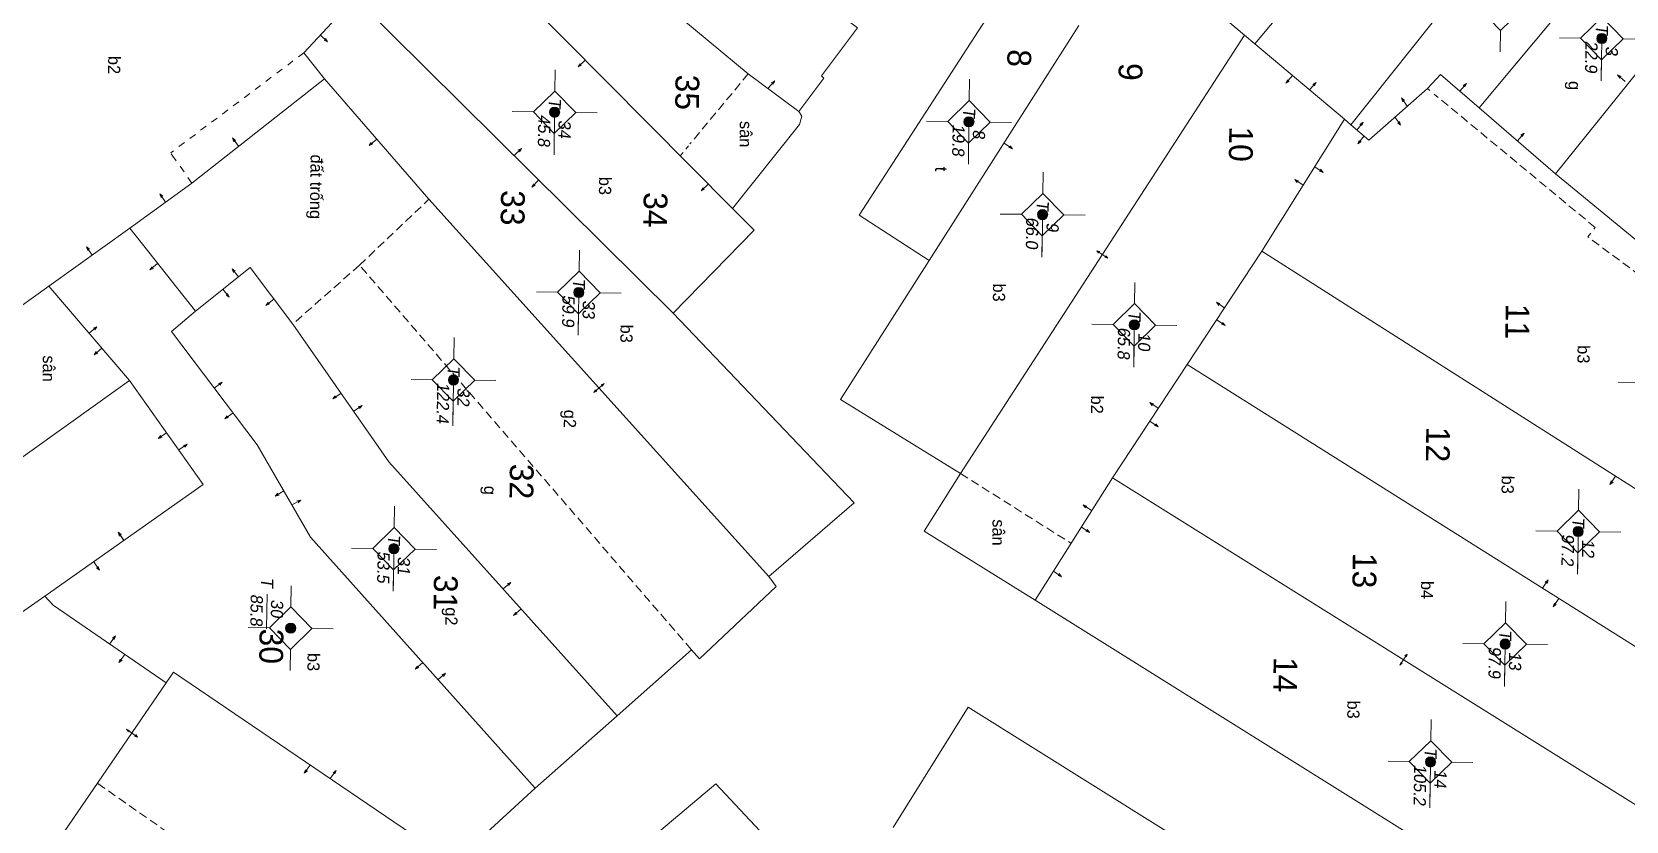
# Model space of a CAD drawing. Extents: x 601689 to 602595, y 1189742 to 1190763.
# Drawn here: x 602475.02 to 602521.95, y 1190175.85 to 1190199.07 of the extents above; entities that cross this region are included whole.
import ezdxf
from ezdxf.enums import TextEntityAlignment as Align

# ---------------------------------------------------------------- set-up
doc = ezdxf.new("R2010")
doc.units = 0
doc.header["$MEASUREMENT"] = 0
doc.linetypes.add('HIDDEN', pattern=[0.375, 0.25, -0.125])
for name, color, linetype in [('10', 250, 'Continuous'), ('11', 7, 'Continuous'), ('13', 7, 'Continuous'), ('14', 7, 'Continuous'), ('15', 7, 'Continuous'), ('16', 7, 'Continuous'), ('53', 7, 'Continuous')]:
    doc.layers.add(name, color=color, linetype=linetype)
doc.layers.get('0').off()
doc.styles.add('TXT', font='vnshx.shx')

# ---------------------------------------------------------------- blocks, each defined once
blk = doc.blocks.new('BDONG')
at = {"color": 7, "linetype": 'Continuous', "lineweight": 0}
for p, q in [((0, 0), (0, -1.508)), ((0, 0), (2.759, 0)), ((0.342, 0), (0.342, -1.508)), ((0.797, 0), (0.797, -1.508)), ((1.274, 0), (1.274, -1.508)), ((1.73, 0), (1.73, -1.508)), ((1.753, 0), (1.753, -1.508)), ((2.072, 0), (2.072, -1.508)), ((2.759, 0), (2.759, -1.508)), ((0, -0.308), (1.73, -0.308)), ((1.753, -0.308), (2.759, -0.308)), ((0, -0.458), (1.73, -0.458)), ((1.753, -0.458), (2.759, -0.458)), ((0, -0.608), (1.73, -0.608)), ((1.753, -0.608), (2.759, -0.608)), ((0, -0.758), (1.73, -0.758)), ((1.753, -0.758), (2.759, -0.758)), ((0, -0.908), (1.73, -0.908)), ((1.753, -0.908), (2.759, -0.908)), ((0, -1.058), (1.73, -1.058)), ((1.753, -1.058), (2.759, -1.058)), ((0, -1.208), (1.73, -1.208)), ((1.753, -1.208), (2.759, -1.208)), ((0, -1.358), (1.73, -1.358)), ((1.753, -1.358), (2.759, -1.358)), ((0, -1.508), (1.73, -1.508)), ((1.753, -1.508), (2.759, -1.508))]:
    blk.add_line(p, q, dxfattribs=at)
at = {"color": 7, "linetype": 'Continuous', "lineweight": 0, "style": 'TXT'}
blk.add_text('B%%182ng c%%184c th%%246a bi%%213n %%174%%233ng ', height=0.049998, rotation=360, dxfattribs=at).set_placement((0.008, 0.046))
for s, height, p in [('(D%%239ng cho ch%%216nh l%%253 bi%%213n %%174%%233ng)', 0.054, (1.743, 0.05)), ('s%%232 TT', 0.05, (0.21, -0.099)), ('s%%232 hi%%214u', 0.049998, (0.639, -0.104)), ('s%%232 hi%%214u th%%246a', 0.049998, (1.135, -0.103)), ('s%%232 hi%%214u th%%246a', 0.049998, (1.612, -0.107)), ('s%%232 TT', 0.05, (1.936, -0.114)), ('s%%232 hi%%214u th%%246a b%%225', 0.049998, (2.559, -0.108)), ('g%%232c c%%241a th%%246a', 0.049998, (1.137, -0.187)), ('Th%%246a th%%170m', 0.049998, (0.227, -0.214)), ('Th%%246a th%%170m', 0.049998, (0.63, -0.213)), ('l%%169n c%%203n', 0.049998, (1.56, -0.224)), ('Th%%246a b%%225', 0.049998, (1.956, -0.203)), ('(ch%%216 %%174%%184nh s%%232 m%%233t l%%199n)', 0.049998, (2.638, -0.204)), ('m%%237i th%%170m', 0.049998, (1.101, -0.282))]:
    blk.add_text(s, height=height, rotation=360, dxfattribs=at).set_placement(p, align=Align.CENTER)
blk = doc.blocks.new('BANG')
at = {"color": 7, "linetype": 'Continuous', "lineweight": 0, "xscale": 9.999585560760034, "yscale": 9.999585560760034, "rotation": 359.9999199552673}
blk.add_blockref('BDONG', (0, 0), dxfattribs=at)
blk = doc.blocks.new('NH3')
at = {"layer": '16', "color": 7, "linetype": 'Continuous', "lineweight": 0}
for p, q in [((-0.199, -0.002), (-0.113, 0.021)), ((0.197, -0.012), (0.107, 0.015)), ((-0.199, -0.002), (0.197, -0.012)), ((-0.199, -0.002), (-0.116, -0.035)), ((0.197, -0.012), (0.104, -0.027))]:
    blk.add_line(p, q, dxfattribs=at)
blk = doc.blocks.new('NH3R')
at = {"layer": '16', "color": 7, "linetype": 'Continuous', "lineweight": 0}
for p, q in [((0, 0), (0.297, -0.005)), ((0.297, -0.005), (0.186, 0.031)), ((0.297, -0.005), (0.189, -0.033))]:
    blk.add_line(p, q, dxfattribs=at)
blk = doc.blocks.new('*M1985198519851985')
at = {"layer": '13', "color": 3, "linetype": 'Continuous', "lineweight": 0}
blk.add_line((602635.691, 1190187.181), (602636.711, 1190187.181), dxfattribs=at)
at = {"layer": '13', "color": 3, "linetype": 'Continuous', "lineweight": 0, "style": 'TXT', "oblique": 7.6055}
for s, p in [('3', (602635.841, 1190187.481)), ('22.9', (602635.691, 1190186.881))]:
    blk.add_text(s, height=0.36, dxfattribs=at).set_placement(p, align=Align.MIDDLE_LEFT)
blk.add_text('T', height=0.36, dxfattribs=at).set_placement((602635.494, 1190187.181), align=Align.MIDDLE_RIGHT)
blk = doc.blocks.new('*M1986198619861986')
at = {"layer": '13', "color": 3, "linetype": 'Continuous', "lineweight": 0}
blk.add_line((602650.209, 1190186.698), (602651.229, 1190186.698), dxfattribs=at)
at = {"layer": '13', "color": 3, "linetype": 'Continuous', "lineweight": 0, "style": 'TXT', "oblique": 7.6055}
for s, p in [('12', (602650.359, 1190186.998)), ('97.2', (602650.209, 1190186.398))]:
    blk.add_text(s, height=0.36, dxfattribs=at).set_placement(p, align=Align.MIDDLE_LEFT)
blk.add_text('T', height=0.36, dxfattribs=at).set_placement((602650.012, 1190186.698), align=Align.MIDDLE_RIGHT)
blk = doc.blocks.new('*M1987198719871987')
at = {"layer": '13', "color": 3, "linetype": 'Continuous', "lineweight": 0}
blk.add_line((602653.55, 1190184.596), (602654.57, 1190184.596), dxfattribs=at)
at = {"layer": '13', "color": 3, "linetype": 'Continuous', "lineweight": 0, "style": 'TXT', "oblique": 7.6055}
blk.add_text('T', height=0.36, dxfattribs=at).set_placement((602653.353, 1190184.596), align=Align.MIDDLE_RIGHT)
for s, p in [('13', (602653.7, 1190184.896)), ('97.9', (602653.55, 1190184.296))]:
    blk.add_text(s, height=0.36, dxfattribs=at).set_placement(p, align=Align.MIDDLE_LEFT)
blk = doc.blocks.new('*M1989198919891989')
at = {"layer": '13', "color": 3, "linetype": 'Continuous', "lineweight": 0}
blk.add_line((602657.052, 1190182.449), (602658.327, 1190182.449), dxfattribs=at)
at = {"layer": '13', "color": 3, "linetype": 'Continuous', "lineweight": 0, "style": 'TXT', "oblique": 7.6055}
for s, p in [('14', (602657.202, 1190182.749)), ('105.2', (602657.052, 1190182.149))]:
    blk.add_text(s, height=0.36, dxfattribs=at).set_placement(p, align=Align.MIDDLE_LEFT)
blk.add_text('T', height=0.36, dxfattribs=at).set_placement((602656.855, 1190182.449), align=Align.MIDDLE_RIGHT)
blk = doc.blocks.new('*M1996199619961996')
at = {"layer": '13', "color": 3, "linetype": 'Continuous', "lineweight": 0}
blk.add_line((602644.316, 1190173.544), (602645.336, 1190173.544), dxfattribs=at)
at = {"layer": '13', "color": 3, "linetype": 'Continuous', "lineweight": 0, "style": 'TXT', "oblique": 7.6055}
for s, p in [('10', (602644.466, 1190173.844)), ('65.8', (602644.316, 1190173.244))]:
    blk.add_text(s, height=0.36, dxfattribs=at).set_placement(p, align=Align.MIDDLE_LEFT)
blk.add_text('T', height=0.36, dxfattribs=at).set_placement((602644.119, 1190173.544), align=Align.MIDDLE_RIGHT)
blk = doc.blocks.new('*M1999199919991999')
at = {"layer": '13', "color": 3, "linetype": 'Continuous', "lineweight": 0}
blk.add_line((602641.113, 1190170.796), (602642.133, 1190170.796), dxfattribs=at)
at = {"layer": '13', "color": 3, "linetype": 'Continuous', "lineweight": 0, "style": 'TXT', "oblique": 7.6055}
for s, p in [('9', (602641.263, 1190171.096)), ('66.0', (602641.113, 1190170.496))]:
    blk.add_text(s, height=0.36, dxfattribs=at).set_placement(p, align=Align.MIDDLE_LEFT)
blk.add_text('T', height=0.36, dxfattribs=at).set_placement((602640.916, 1190170.796), align=Align.MIDDLE_RIGHT)
blk = doc.blocks.new('*M2003200320032003')
at = {"layer": '13', "color": 3, "linetype": 'Continuous', "lineweight": 0}
blk.add_line((602638.411, 1190168.589), (602639.431, 1190168.589), dxfattribs=at)
at = {"layer": '13', "color": 3, "linetype": 'Continuous', "lineweight": 0, "style": 'TXT', "oblique": 7.6055}
for s, p in [('8', (602638.561, 1190168.889)), ('19.8', (602638.411, 1190168.289))]:
    blk.add_text(s, height=0.36, dxfattribs=at).set_placement(p, align=Align.MIDDLE_LEFT)
blk.add_text('T', height=0.36, dxfattribs=at).set_placement((602638.214, 1190168.589), align=Align.MIDDLE_RIGHT)
blk = doc.blocks.new('*M2012201220122012')
at = {"layer": '13', "color": 3, "linetype": 'Continuous', "lineweight": 0}
blk.add_line((602643.604, 1190157.179), (602644.624, 1190157.179), dxfattribs=at)
at = {"layer": '13', "color": 3, "linetype": 'Continuous', "lineweight": 0, "style": 'TXT', "oblique": 7.6055}
for s, p in [('33', (602643.754, 1190157.479)), ('59.9', (602643.604, 1190156.879))]:
    blk.add_text(s, height=0.36, dxfattribs=at).set_placement(p, align=Align.MIDDLE_LEFT)
blk.add_text('T', height=0.36, dxfattribs=at).set_placement((602643.407, 1190157.179), align=Align.MIDDLE_RIGHT)
blk = doc.blocks.new('*M2013201320132013')
at = {"layer": '13', "color": 3, "linetype": 'Continuous', "lineweight": 0}
blk.add_line((602638.309, 1190156.389), (602639.329, 1190156.389), dxfattribs=at)
at = {"layer": '13', "color": 3, "linetype": 'Continuous', "lineweight": 0, "style": 'TXT', "oblique": 7.6055}
for s, p in [('34', (602638.459, 1190156.689)), ('45.8', (602638.309, 1190156.089))]:
    blk.add_text(s, height=0.36, dxfattribs=at).set_placement(p, align=Align.MIDDLE_LEFT)
blk.add_text('T', height=0.36, dxfattribs=at).set_placement((602638.112, 1190156.389), align=Align.MIDDLE_RIGHT)
blk = doc.blocks.new('*M2018201820182018')
at = {"layer": '13', "color": 3, "linetype": 'Continuous', "lineweight": 0}
blk.add_line((602646.23, 1190153.527), (602647.505, 1190153.527), dxfattribs=at)
at = {"layer": '13', "color": 3, "linetype": 'Continuous', "lineweight": 0, "style": 'TXT', "oblique": 7.6055}
for s, p in [('32', (602646.38, 1190153.827)), ('122.4', (602646.23, 1190153.227))]:
    blk.add_text(s, height=0.36, dxfattribs=at).set_placement(p, align=Align.MIDDLE_LEFT)
blk.add_text('T', height=0.36, dxfattribs=at).set_placement((602646.033, 1190153.527), align=Align.MIDDLE_RIGHT)
blk = doc.blocks.new('*M2020202020202020')
at = {"layer": '13', "color": 3, "linetype": 'Continuous', "lineweight": 0}
blk.add_line((602651.221, 1190151.845), (602652.241, 1190151.845), dxfattribs=at)
at = {"layer": '13', "color": 3, "linetype": 'Continuous', "lineweight": 0, "style": 'TXT', "oblique": 7.6055}
blk.add_text('T', height=0.36, dxfattribs=at).set_placement((602651.024, 1190151.845), align=Align.MIDDLE_RIGHT)
for s, p in [('31', (602651.371, 1190152.145)), ('53.5', (602651.221, 1190151.545))]:
    blk.add_text(s, height=0.36, dxfattribs=at).set_placement(p, align=Align.MIDDLE_LEFT)
blk = doc.blocks.new('*M2023202320232023')
at = {"layer": '13', "color": 3, "linetype": 'Continuous', "lineweight": 0}
blk.add_line((602653.603, 1190148.84), (602654.623, 1190148.84), dxfattribs=at)
at = {"layer": '13', "color": 3, "linetype": 'Continuous', "lineweight": 0, "style": 'TXT', "oblique": 7.6055}
for s, p in [('30', (602653.753, 1190149.14)), ('85.8', (602653.603, 1190148.54))]:
    blk.add_text(s, height=0.36, dxfattribs=at).set_placement(p, align=Align.MIDDLE_LEFT)
blk.add_text('T', height=0.36, dxfattribs=at).set_placement((602653.406, 1190148.84), align=Align.MIDDLE_RIGHT)
blk = doc.blocks.new('CENTRD')
at = {"layer": '11', "linetype": 'Continuous', "lineweight": 0}
h = blk.add_hatch(color=2, dxfattribs=at)
edge = h.paths.add_edge_path()
edge.add_arc((0, 0), 0.15, 0, 360)
at = {"layer": '11', "color": 2, "linetype": 'Continuous', "lineweight": 0}
for p, q in [((0, 1.25), (0, 0.625)), ((0, 0.625), (-0.625, 0)), ((0.625, 0), (0, 0.625)), ((-0.625, 0), (-1.25, 0)), ((-0.625, 0), (0, -0.625)), ((0, -0.625), (0.625, 0)), ((1.25, 0), (0.625, 0)), ((0, -0.625), (0, -1.25))]:
    blk.add_line(p, q, dxfattribs=at)
blk.add_circle((0, 0), 0.15, dxfattribs=at)

msp = doc.modelspace()

# ---------------------------------------------------------------- linework, layer by layer
at = {"layer": '10', "color": 7, "linetype": 'Continuous', "lineweight": 0}
for p, q in [((602517.826, 1190206.823), (602511.024, 1190198.726)), ((602520.477, 1190204.658), (602513.852, 1190196.338)), ((602517.629, 1190196.836), (602522.672, 1190202.888)), ((602508.444, 1190200.892), (602510.718, 1190198.981)), ((602524.847, 1190201.087), (602519.873, 1190194.896)), ((602493.895, 1190190.801), (602484.531, 1190200.08)), ((602505.842, 1190199.258), (602501.437, 1190192.348)), ((602502.361, 1190186.075), (602510.718, 1190198.981)), ((602510.718, 1190198.981), (602511.024, 1190198.726)), ((602511.024, 1190198.726), (602513.664, 1190196.501)), ((602519.873, 1190194.896), (602517.629, 1190196.836)), ((602511.231, 1190192.624), (602513.664, 1190196.501)), ((602513.664, 1190196.501), (602513.852, 1190196.338)), ((602524.085, 1190191.427), (602519.873, 1190194.896)), ((602475.525, 1190191.593), (602477.908, 1190193.301)), ((602479.835, 1190190.854), (602477.908, 1190193.301)), ((602509.035, 1190189.283), (602511.231, 1190192.624)), ((602532.05, 1190179.377), (602511.231, 1190192.624)), ((602453.084, 1190175.53), (602475.525, 1190191.593)), ((602477.897, 1190188.81), (602475.525, 1190191.593)), ((602506.83, 1190185.954), (602509.035, 1190189.283)), ((602529.955, 1190176.116), (602509.035, 1190189.283)), ((602454.961, 1190172.455), (602477.897, 1190188.81)), ((602504.56, 1190182.355), (602506.83, 1190185.954)), ((602527.83, 1190172.825), (602506.83, 1190185.954)), ((602456.922, 1190169.577), (602475.4, 1190182.465)), ((602489.833, 1190176.817), (602492.252, 1190178.943)), ((602489.833, 1190176.817), (602487.402, 1190174.59))]:
    msp.add_line(p, q, dxfattribs=at)
for points in [[(602484.358, 1190207.854), (602487.311, 1190205.142), (602496.112, 1190197.841), (602497.596, 1190196.731)], [(602484.531, 1190200.08), (602486.986, 1190202.617), (602495.647, 1190193.877)], [(602483.639, 1190197.692), (602483.03, 1190198.461), (602484.531, 1190200.08)], [(602497.596, 1190196.731), (602498.33, 1190197.711), (602498.27, 1190197.781), (602499.33, 1190199.197), (602498.548, 1190199.768)], [(602501.437, 1190192.348), (602499.375, 1190193.676), (602503.319, 1190199.772)], [(602477.908, 1190193.301), (602479.727, 1190194.625), (602483.639, 1190197.692)], [(602496.718, 1190183.042), (602486.71, 1190194.15), (602483.639, 1190197.692)], [(602513.852, 1190196.338), (602514.376, 1190195.89), (602516.107, 1190197.407), (602516.492, 1190197.822), (602517.629, 1190196.836)], [(602495.647, 1190193.877), (602497.622, 1190196.351), (602497.684, 1190196.59), (602497.596, 1190196.731)], [(602493.895, 1190190.801), (602496.288, 1190193.239), (602495.647, 1190193.877)], [(602501.437, 1190192.348), (602498.83, 1190188.253), (602502.361, 1190186.075)], [(602492.252, 1190178.943), (602485.534, 1190186.426), (602482.7, 1190190.475), (602481.443, 1190192.142), (602479.835, 1190190.854)], [(602489.833, 1190176.817), (602483.224, 1190184.208), (602481.651, 1190186.919), (602479.127, 1190190.254), (602479.835, 1190190.854)], [(602496.718, 1190183.042), (602499.229, 1190185.218), (602493.895, 1190190.801)], [(602475.4, 1190182.465), (602480.065, 1190185.751), (602477.897, 1190188.81)], [(602504.56, 1190182.355), (602501.287, 1190184.379), (602502.361, 1190186.075)], [(602492.252, 1190178.943), (602494.439, 1190180.893), (602494.676, 1190180.62), (602496.935, 1190182.749), (602496.718, 1190183.042)], [(602478.975, 1190179.916), (602475.646, 1190182.201), (602475.4, 1190182.465)], [(602527.83, 1190172.825), (602525.521, 1190169.247), (602504.56, 1190182.355)], [(602478.975, 1190179.916), (602479.19, 1190180.233), (602487.235, 1190174.772), (602487.402, 1190174.59)], [(602466.953, 1190162.309), (602468.974, 1190165.331), (602478.975, 1190179.916)], [(602521.199, 1190162.516), (602523.468, 1190166.094), (602519.651, 1190168.527), (602502.586, 1190179.202), (602500.377, 1190175.662)], [(602498.752, 1190173.104), (602495.155, 1190176.944), (602492.231, 1190174.484)]]:
    msp.add_lwpolyline(points, dxfattribs=at)
at = {"layer": '14', "color": 6, "linetype": 'HIDDEN', "lineweight": 0}
for p, q in [((602483.03, 1190198.461), (602482.868, 1190198.343)), ((602482.393, 1190197.979), (602482.231, 1190197.861)), ((602482.706, 1190198.226), (602482.554, 1190198.098)), ((602481.747, 1190197.498), (602481.595, 1190197.381)), ((602482.069, 1190197.744), (602481.908, 1190197.616)), ((602496.112, 1190197.841), (602494.393, 1190195.775)), ((602481.109, 1190197.017), (602480.948, 1190196.899)), ((602481.433, 1190197.263), (602481.271, 1190197.135)), ((602516.176, 1190197.346), (602516.107, 1190197.407)), ((602521.041, 1190193.319), (602516.304, 1190197.245)), ((602480.472, 1190196.536), (602480.312, 1190196.418)), ((602480.786, 1190196.781), (602480.634, 1190196.653)), ((602479.836, 1190196.054), (602479.675, 1190195.936)), ((602480.15, 1190196.3), (602479.988, 1190196.183)), ((602479.189, 1190195.573), (602479.108, 1190195.514)), ((602479.513, 1190195.819), (602479.351, 1190195.701)), ((602494.352, 1190195.725), (602494.271, 1190195.626)), ((602479.266, 1190195.282), (602479.108, 1190195.514)), ((602479.501, 1190194.959), (602479.384, 1190195.12)), ((602494.19, 1190195.527), (602494.109, 1190195.429)), ((602479.727, 1190194.625), (602479.609, 1190194.787)), ((602521, 1190193.27), (602521.041, 1190193.319)), ((602520.827, 1190193.042), (602520.909, 1190193.151)), ((602530.489, 1190185.869), (602520.827, 1190193.042)), ((602484.664, 1190192.208), (602482.7, 1190190.475)), ((602502.361, 1190186.075), (602505.602, 1190184.031)), ((602476.965, 1190176.953), (602485.245, 1190171.159))]:
    msp.add_line(p, q, dxfattribs=at)
msp.add_lwpolyline([(602494.439, 1190180.893), (602484.664, 1190192.208), (602486.71, 1190194.15)], dxfattribs=at)

# ---------------------------------------------------------------- block references
at = {"color": 7, "linetype": 'Continuous', "lineweight": 0, "rotation": 269.2144660607985}
msp.add_blockref('BANG', (602492.906, 1190207.645), dxfattribs=at)
at = {"layer": '11', "color": 2, "linetype": 'Continuous', "lineweight": 0, "rotation": 269.1680420500809}
for p in [(602518.264, 1190199.74), (602521.237, 1190198.879), (602490.41, 1190196.709), (602502.607, 1190196.429), (602504.775, 1190193.696), (602491.123, 1190191.403), (602507.476, 1190190.453), (602487.433, 1190188.83), (602522.964, 1190188.75), (602520.543, 1190184.37), (602485.679, 1190183.864), (602482.64, 1190181.526), (602518.393, 1190181.06), (602516.195, 1190177.589)]:
    msp.add_blockref('CENTRD', p, dxfattribs=at)
at = {"layer": '13', "color": 3, "linetype": 'Continuous', "lineweight": 0, "rotation": 269.1680420500809}
for name, p in [('*M1985198519851985', (-578790.27, 1810052.359)), ('*M2013201320132013', (-578790.27, 1810052.359)), ('*M2003200320032003', (-578790.27, 1810052.359)), ('*M1999199919991999', (-578790.27, 1810052.359)), ('*M2012201220122012', (-578790.27, 1810052.359)), ('*M1996199619961996', (-578790.27, 1810052.359)), ('*M2018201820182018', (-578790.27, 1810052.359)), ('*M1986198619861986', (-578790.27, 1810052.359)), ('*M2020202020202020', (-578790.27, 1810052.359)), ('*M2023202320232023', (-578790.964, 1810053.434)), ('*M1987198719871987', (-578790.27, 1810052.359)), ('*M1989198919891989', (-578790.27, 1810052.359))]:
    msp.add_blockref(name, p, dxfattribs=at)
at = {"layer": '16', "color": 7, "linetype": 'Continuous', "lineweight": 0}
for name, p, rotation in [('NH3R', (602483.506, 1190198.984), 317.1585191882021), ('NH3R', (602491.316, 1190198.248), 224.7427087831702), ('NH3R', (602512.132, 1190197.791), 229.9212483131453), ('NH3R', (602512.636, 1190197.365), 49.92124831314527), ('NH3R', (602517.056, 1190197.334), 49.06878864295023), ('NH3R', (602518.756, 1190195.871), 49.13543748779247), ('NH3R', (602481.101, 1190195.708), 125.7211873470503), ('NH3R', (602489.218, 1190195.436), 45.2615792653428), ('NH3R', (602512.785, 1190195.102), 327.8888836435687), ('NH3R', (602489.948, 1190194.716), 225.2615792653428), ('NH3R', (602512.447, 1190194.567), 147.8888836435686), ('NH3R', (602478.959, 1190194.066), 125.7211873470503), ('NH3R', (602494.937, 1190194.598), 224.7427087831702), ('NH3R', (602476.798, 1190192.506), 125.7211873470503), ('NH3R', (602481.099, 1190191.867), 128.6969092437381), ('NH3R', (602480.644, 1190191.503), 308.6969092437382), ('NH3R', (602480.384, 1190188.586), 37.12197839867265), ('NH3R', (602484.122, 1190188.445), 214.9955292284674), ('NH3R', (602484.495, 1190187.91), 34.99552922846758), ('NH3R', (602480.943, 1190187.859), 217.1219783986726), ('NH3R', (602521.641, 1190186.001), 237.530091443341), ('NH3R', (602482.442, 1190185.568), 212.164506260796), ('NH3R', (602482.677, 1190185.155), 28.73425384235876), ('NH3R', (602477.733, 1190184.112), 125.7211873470503), ('NH3R', (602488.893, 1190182.679), 41.92166370940252), ('NH3R', (602519.495, 1190182.7), 57.81141605680002), ('NH3R', (602489.426, 1190182.092), 221.9216637094025), ('NH3R', (602519.971, 1190182.403), 237.8114160568001), ('NH3R', (602477.31, 1190181.058), 55.53177127783568), ('NH3R', (602477.756, 1190180.753), 235.5317712778357), ('NH3', (602515.406, 1190180.596), 237.9852477953479), ('NH3R', (602486.533, 1190180.512), 221.8083774880274), ('NH3R', (602486.976, 1190180.006), 41.80837748802742), ('NH3', (602477.964, 1190178.429), 145.8311708142735)]:
    msp.add_blockref(name, p, dxfattribs=dict(at, rotation=rotation))
for name, p, xscale, yscale, rotation in [('NH3R', (602496.686, 1190197.413), 1.00000143021829, 1.00000143021829, 48.14136923349815), ('NH3R', (602521.929, 1190197.617), 1.00000164092253, 1.00000164092253, 141.2209387067298), ('NH3R', (602515.509, 1190196.885), 1.000001177284234, 1.000001177284234, 125.1875494793599), ('NH3R', (602515.146, 1190196.57), 1.000001177284234, 1.000001177284234, 305.1875494793599), ('NH3R', (602514.03, 1190196.185), 0.9999980887275643, 0.9999980887275643, 53.48908861395809), ('NH3R', (602485.175, 1190195.921), 1.000001210200685, 1.000001210200685, 220.9298699390134), ('NH3R', (602503.644, 1190195.798), 1.000001878558353, 1.000001878558353, 327.4815874729205), ('NH3R', (602514.237, 1190196.012), 0.9999980887275643, 0.9999980887275643, 233.4890886139581), ('NH3R', (602478.724, 1190192.26), 1.000001107016934, 1.000001107016934, 220.4480879410688), ('NH3', (602506.539, 1190192.528), 0.999996949170172, 0.999996949170172, 327.0744776208888), ('NH3R', (602482.14, 1190191.213), 1.000001210200685, 1.000001210200685, 220.9298699390134), ('NH3R', (602510.137, 1190190.948), 1.000001352448312, 1.000001352448312, 146.6785354096693), ('NH3R', (602476.706, 1190190.207), 1.000001107016934, 1.000001107016934, 40.44808794106883), ('NH3R', (602509.903, 1190190.602), 1.000001352448312, 1.000001352448312, 326.6785354096694), ('NH3R', (602477.08, 1190189.762), 1.000001107016934, 1.000001107016934, 220.4480879410688), ('NH3', (602491.714, 1190188.601), 0.9999989821578656, 0.9999989821578656, 42.01587305652254), ('NH3R', (602508.177, 1190187.996), 1.000001659494947, 1.000001659494947, 146.4749284706712), ('NH3R', (602507.932, 1190187.619), 1.000001659494947, 1.000001659494947, 326.4749284706713), ('NH3R', (602478.986, 1190187.275), 1.000001867054949, 1.000001867054949, 215.3212315106128), ('NH3R', (602479.349, 1190186.771), 1.000001867054949, 1.000001867054949, 35.32123151061288), ('NH3R', (602506.216, 1190184.992), 1.000001878558353, 1.000001878558353, 147.4815874729205), ('NH3R', (602477.733, 1190184.102), 0.9999986387569372, 0.9999986387569372, 125.1583021504126), ('NH3R', (602505.909, 1190184.506), 1.000001878558353, 1.000001878558353, 327.4815874729205), ('NH3R', (602476.843, 1190183.475), 0.9999986387569372, 0.9999986387569372, 305.1583021504126), ('NH3R', (602505.091, 1190183.207), 1.000001659494947, 1.000001659494947, 326.4749284706713), ('NH3R', (602483.212, 1190177.497), 1.000001055159424, 1.000001055159424, 235.8315403422717), ('NH3R', (602483.807, 1190177.099), 1.000001055159424, 1.000001055159424, 55.83154034227164)]:
    msp.add_blockref(name, p, dxfattribs=dict(at, xscale=xscale, yscale=yscale, rotation=rotation))

# ---------------------------------------------------------------- texts
at = {"layer": '15', "color": 7, "linetype": 'Continuous', "lineweight": 0, "style": 'TXT'}
for s, p in [('b2', (602477.448, 1190198.367)), ('g', (602520.439, 1190197.628)), ('s%%169n', (602496.043, 1190196.452)), ('%%174%%202t tr%%232ng', (602483.408, 1190195.465)), ('t', (602501.794, 1190195.103)), ('b3', (602491.9, 1190194.809)), ('b3', (602503.497, 1190191.67)), ('b3', (602492.53, 1190190.46)), ('s%%169n', (602475.526, 1190189.553)), ('b3', (602520.704, 1190189.854)), ('b2', (602506.383, 1190188.37)), ('g2', (602490.866, 1190187.953)), ('b3', (602518.471, 1190186.014)), ('g', (602488.515, 1190185.715)), ('s%%169n', (602503.482, 1190184.73)), ('b4', (602516.098, 1190182.916)), ('g2', (602487.376, 1190182.14)), ('b3', (602483.317, 1190180.796)), ('b3', (602513.929, 1190179.396))]:
    msp.add_text(s, height=0.36, rotation=269.2144, dxfattribs=at).set_placement(p, align=Align.MIDDLE_LEFT)
at = {"layer": '53', "color": 200, "linetype": 'Continuous', "lineweight": 0, "style": 'TXT'}
for s, p in [('8', (602504.092, 1190198.562)), ('9', (602507.367, 1190198.157)), ('35', (602494.321, 1190197.816)), ('10', (602510.621, 1190196.292)), ('33', (602489.185, 1190194.416)), ('34', (602493.384, 1190194.358)), ('11', (602518.76, 1190191.071)), ('12', (602516.42, 1190187.452)), ('32', (602489.444, 1190186.362)), ('13', (602514.259, 1190183.742)), ('31', (602487.209, 1190183.093)), ('30', (602482.077, 1190181.513)), ('14', (602511.927, 1190180.674))]:
    msp.add_text(s, height=0.7, rotation=269.2144, dxfattribs=at).set_placement(p, align=Align.MIDDLE_LEFT)

doc.saveas('drawing.dxf')
